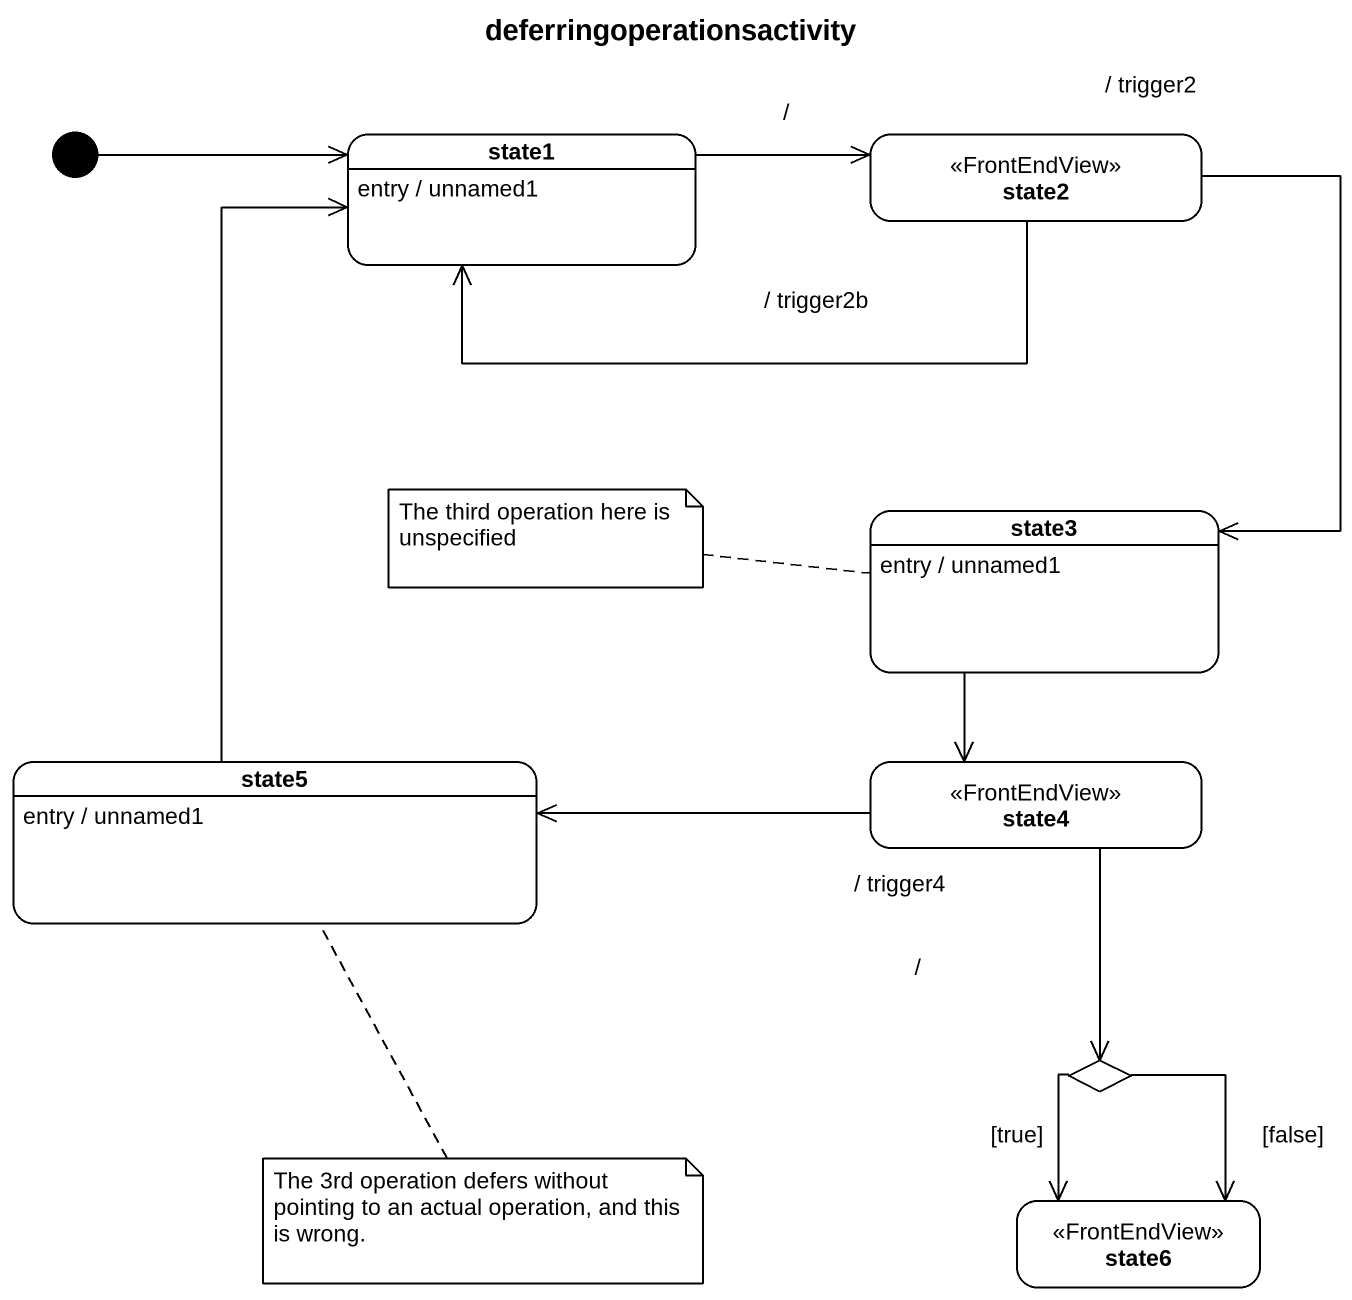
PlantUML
@startuml
title deferringoperationsactivity
hide empty description
state state1
state1 : entry / unnamed1
state state2 <<FrontEndView>>
state state3
state3 : entry / unnamed1
state state5
state5 : entry / unnamed1
state state4 <<FrontEndView>>
state choice1 <<choice>>
state state6 <<FrontEndView>>
[*] -right-> state1
state1 -right-> state2 : /
state2 -left-> state1 : / trigger2b
state2 --> state3 : / trigger2
state3 --> state4
state5 -up-> state1
state4 -left-> state5 : / trigger4
state4 --> choice1 : /
choice1 --> state6 : [false]
choice1 --> state6 : [true]
note left of state3 : The third operation here is unspecified
note bottom of state5 : The 3rd operation defers without pointing to an actual operation, and this is wrong.
@enduml
